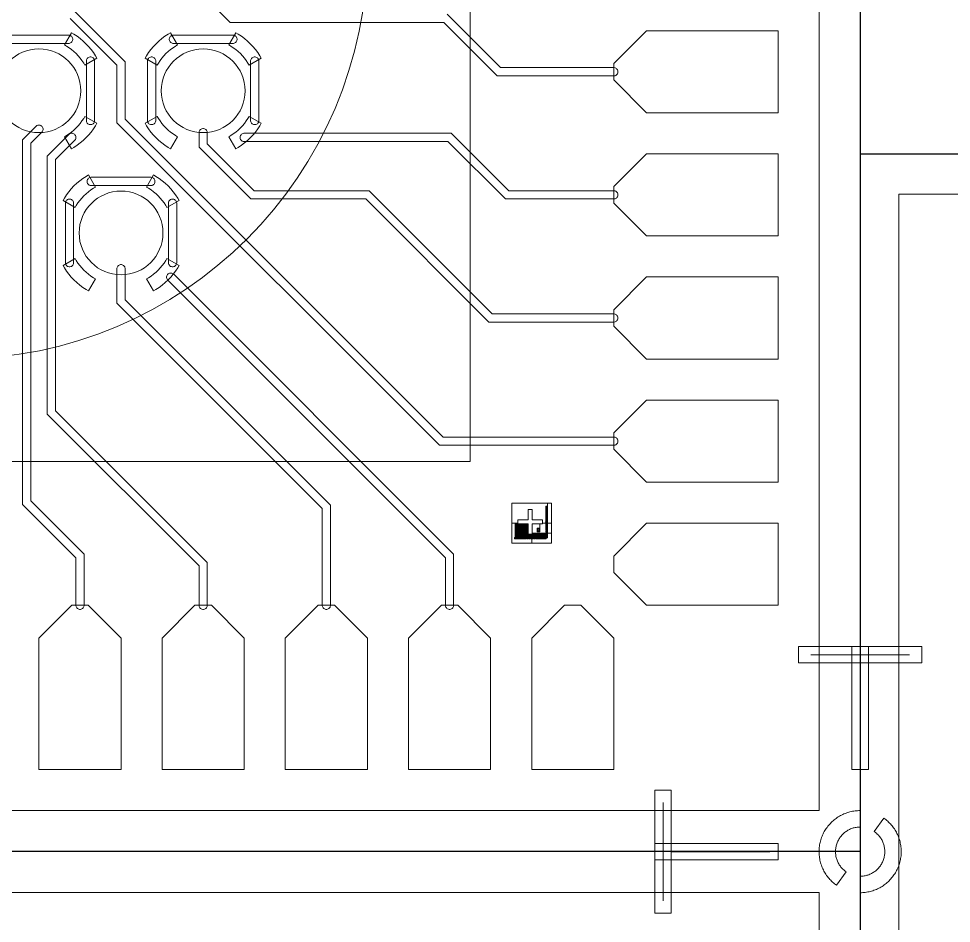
# Model space of a CAD drawing. Extents: x -17000 to 83000, y -71302 to 39000.
# Drawn here: x 55753 to 67110, y -11875 to -853 of the extents above; entities that cross this region are included whole.
import ezdxf

# ---------------------------------------------------------------- set-up
doc = ezdxf.new("R2010")
doc.units = 0
doc.layers.get('0').update_dxf_attribs({"lineweight": 25, "true_color": 0xffffff})
for name, color, linetype, lineweight, true_color in [('Alighners', 3, 'Continuous', 5, 0x00ff00), ('Boundaries', 6, 'Continuous', 5, 0xff00ff), ('Central Electrodes', 5, 'Continuous', 5, 0x0000ff), ('Connectors', 4, 'Continuous', 5, 0x00ffff), ('Dicing', 1, 'Continuous', 25, 0xff0000), ('Reference Electrodes', 30, 'Continuous', 5, 0xff7f00)]:
    doc.layers.add(name, color=color, linetype=linetype, lineweight=lineweight, true_color=true_color)

# ---------------------------------------------------------------- blocks, each defined once
blk = doc.blocks.new('T_alignment')
at = {"layer": 'Alighners'}
for points in [[(-600, 700), (600, 700)], [(0, -600), (0, 600)]]:
    blk.add_lwpolyline(points, dxfattribs=at)
blk = doc.blocks.new('Half_moon_alignment1')
at = {"layer": 'Alighners'}
for points in [[(-286.79, -409.58), (-299.5, -400.5), (-311.75, -391), (-324, -381), (-335.75, -370.75), (-347, -360), (-358, -349), (-368.75, -337.5), (-379.25, -326), (-389.25, -314), (-398.75, -301.5), (-408, -289), (-417, -276), (-425.25, -263), (-433.25, -249.5), (-441, -236), (-448, -222), (-454.75, -208), (-461, -193.5), (-466.75, -179), (-472.25, -164.5), (-477.25, -149.5), (-481.5, -134.5), (-485.5, -119.5), (-489, -104.25), (-492, -89), (-494.5, -73.5), (-496.75, -58), (-498.25, -42.5), (-499.25, -27), (-500, -11.25), (-500, 4.25), (-499.75, 20), (-498.75, 35.5), (-497.5, 51), (-495.5, 66.5), (-493.25, 82), (-490.5, 97.5), (-487.25, 112.75), (-483.5, 127.75), (-479.25, 143), (-474.5, 157.75), (-469.25, 172.5), (-463.75, 187), (-457.75, 201.5), (-451, 215.75), (-444.25, 229.75), (-436.75, 243.5), (-429, 257), (-420.75, 270.25), (-412, 283.25), (-403, 296), (-393.5, 308.5), (-383.75, 320.5), (-373.5, 332.5), (-363, 344), (-352, 355), (-340.75, 366), (-329.25, 376.5), (-317.25, 386.5), (-305, 396.25), (-292.5, 405.5), (-279.75, 414.5), (-266.5, 423), (-253.25, 431.25), (-239.75, 438.75), (-225.75, 446), (-211.75, 453), (-197.5, 459.25), (-183, 465.25), (-168.5, 470.75), (-153.75, 475.75), (-138.75, 480.5), (-123.75, 484.5), (-108.5, 488), (-93.25, 491.25), (-77.75, 494), (-62.25, 496.25), (-46.75, 497.75), (-31.25, 499), (-15.5, 499.75), (0, 500), (0, 300), (-12, 299.75), (-24, 299), (-36, 297.75), (-48, 296.25), (-59.75, 294), (-71.5, 291.25), (-83.25, 288.25), (-94.75, 284.75), (-106.25, 280.75), (-117.25, 276.25), (-128.25, 271.25), (-139, 265.75), (-149.75, 260), (-160, 253.75), (-170, 247.25), (-179.75, 240.25), (-189.25, 232.75), (-198.5, 225), (-207.5, 216.75), (-216, 208.25), (-224.25, 199.5), (-232, 190.25), (-239.5, 180.75), (-246.5, 171), (-253.25, 161), (-259.5, 150.75), (-265.25, 140.25), (-270.75, 129.5), (-275.75, 118.5), (-280.25, 107.25), (-284.25, 96), (-288, 84.5), (-291, 72.75), (-293.75, 61), (-296, 49.25), (-297.75, 37.25), (-299, 25.25), (-299.75, 13.25), (-300, 1.25), (-299.75, -10.75), (-299.25, -22.75), (-298, -34.75), (-296.25, -46.75), (-294.25, -58.75), (-291.75, -70.5), (-288.5, -82), (-285, -93.5), (-281, -105), (-276.75, -116.25), (-271.75, -127.25), (-266.5, -138), (-260.75, -148.5), (-254.5, -159), (-248, -169), (-241, -178.75), (-233.5, -188.25), (-225.75, -197.5), (-217.75, -206.5), (-209.25, -215), (-200.5, -223.25), (-191.25, -231.25), (-181.75, -238.75), (-172.07, -245.75)], [(0, -500), (0, -300), (12, -299.75), (24, -299), (36, -297.75), (48, -296.25), (59.75, -294), (71.5, -291.25), (83.25, -288.25), (94.75, -284.75), (106.25, -280.75), (117.25, -276.25), (128.25, -271.25), (139, -265.75), (149.75, -260), (160, -253.75), (170, -247.25), (179.75, -240.25), (189.25, -232.75), (198.5, -225), (207.5, -216.75), (216, -208.25), (224.25, -199.5), (232, -190.25), (239.5, -180.75), (246.5, -171), (253.25, -161), (259.5, -150.75), (265.25, -140.25), (270.75, -129.5), (275.75, -118.5), (280.25, -107.25), (284.25, -96), (288, -84.5), (291, -72.75), (293.75, -61), (296, -49.25), (297.75, -37.25), (299, -25.25), (299.75, -13.25), (300, -1.25), (299.75, 10.75), (299.25, 22.75), (298, 34.75), (296.25, 46.75), (294.25, 58.75), (291.75, 70.5), (288.5, 82), (285, 93.5), (281, 105), (276.75, 116.25), (271.75, 127.25), (266.5, 138), (260.75, 148.5), (254.5, 159), (248, 169), (241, 178.75), (233.5, 188.25), (225.75, 197.5), (217.75, 206.5), (209.25, 215), (200.5, 223.25), (191.25, 231.25), (181.75, 238.75), (172.07, 245.75), (286.79, 409.58), (299.5, 400.5), (311.75, 391), (324, 381), (335.75, 370.75), (347, 360), (358, 349), (368.75, 337.5), (379.25, 326), (389.25, 314), (398.75, 301.5), (408, 289), (417, 276), (425.25, 263), (433.25, 249.5), (441, 236), (448, 222), (454.75, 208), (461, 193.5), (466.75, 179), (472.25, 164.5), (477.25, 149.5), (481.5, 134.5), (485.5, 119.5), (489, 104.25), (492, 89), (494.5, 73.5), (496.75, 58), (498.25, 42.5), (499.25, 27), (500, 11.25), (500, -4.25), (499.75, -20), (498.75, -35.5), (497.5, -51), (495.5, -66.5), (493.25, -82), (490.5, -97.5), (487.25, -112.75), (483.5, -127.75), (479.25, -143), (474.5, -157.75), (469.25, -172.5), (463.75, -187), (457.75, -201.5), (451, -215.75), (444.25, -229.75), (436.75, -243.5), (429, -257), (420.75, -270.25), (412, -283.25), (403, -296), (393.5, -308.5), (383.75, -320.5), (373.5, -332.5), (363, -344), (352, -355), (340.75, -366), (329.25, -376.5), (317.25, -386.5), (305, -396.25), (292.5, -405.5), (279.75, -414.5), (266.5, -423), (253.25, -431.25), (239.75, -438.75), (225.75, -446), (211.75, -453), (197.5, -459.25), (183, -465.25), (168.5, -470.75), (153.75, -475.75), (138.75, -480.5), (123.75, -484.5), (108.5, -488), (93.25, -491.25), (77.75, -494), (62.25, -496.25), (46.75, -497.75), (31.25, -499), (15.5, -499.75)]]:
    blk.add_lwpolyline(points, close=True, dxfattribs=at)
blk = doc.blocks.new('BIG_photolith_alignment1')
at = {"layer": 'Alighners'}
for points in [[(-225, -17.5), (-225, 225), (210, 225), (210, 190), (190, 190), (190, 185), (210, 185), (210, 180.5), (190, 180.5), (190, 175.5), (210, 175.5), (210, 171), (190, 171), (190, 166), (210, 166), (210, 161.5), (190, 161.5), (190, 156.5), (210, 156.5), (210, 152), (190, 152), (190, 147), (210, 147), (210, 142.5), (190, 142.5), (190, 137.5), (210, 137.5), (210, 133), (190, 133), (190, 128), (210, 128), (210, 123.5), (190, 123.5), (190, 118.5), (210, 118.5), (210, 114), (190, 114), (190, 109), (210, 109), (210, 104.5), (190, 104.5), (190, 99.5), (210, 99.5), (210, 95), (190, 95), (190, 90), (210, 90), (210, 85.5), (190, 85.5), (190, 80.5), (210, 80.5), (210, 76), (190, 76), (190, 71), (210, 71), (210, 66.5), (190, 66.5), (190, 61.5), (210, 61.5), (210, 57), (190, 57), (190, 52), (210, 52), (210, 47.5), (190, 47.5), (190, 42.5), (210, 42.5), (210, 38), (190, 38), (190, 33), (210, 33), (210, 28.5), (190, 28.5), (190, 23.5), (210, 23.5), (210, 19), (190, 19), (190, 14), (210, 14), (210, 9.5), (190, 9.5), (190, 4.5), (210, 4.5), (210, 0), (185, 0), (185, -5), (210, -5), (210, -9.5), (190, -9.5), (190, -14.5), (210, -14.5), (210, 225), (260, 225), (260, -17.5), (150, -17.5), (150, 25), (25, 25), (25, 150), (-25, 150), (-25, 25), (-150, 25), (-150, -17.5)], [(-225, -260), (-225, -17.5), (-185, -17.5), (-185, -190), (-190, -190), (-190, -210), (-185, -210), (-185, -17.5), (-175.5, -17.5), (-175.5, -190), (-180.5, -190), (-180.5, -210), (-175.5, -210), (-175.5, -17.5), (-166, -17.5), (-166, -190), (-171, -190), (-171, -210), (-166, -210), (-166, -17.5), (-156.5, -17.5), (-156.5, -190), (-161.5, -190), (-161.5, -210), (-156.5, -210), (-156.5, -17.5), (-150, -17.5), (-150, -25), (-147, -25), (-147, -190), (-152, -190), (-152, -210), (-147, -210), (-147, -25), (-137.5, -25), (-137.5, -190), (-142.5, -190), (-142.5, -210), (-137.5, -210), (-137.5, -25), (-128, -25), (-128, -190), (-133, -190), (-133, -210), (-128, -210), (-128, -25), (-118.5, -25), (-118.5, -190), (-123.5, -190), (-123.5, -210), (-118.5, -210), (-118.5, -25), (-109, -25), (-109, -190), (-114, -190), (-114, -210), (-109, -210), (-109, -25), (-99.5, -25), (-99.5, -190), (-104.5, -190), (-104.5, -210), (-99.5, -210), (-99.5, -25), (-90, -25), (-90, -190), (-95, -190), (-95, -210), (-90, -210), (-90, -25), (-80.5, -25), (-80.5, -190), (-85.5, -190), (-85.5, -210), (-80.5, -210), (-80.5, -25), (-71, -25), (-71, -190), (-76, -190), (-76, -210), (-71, -210), (-71, -25), (-61.5, -25), (-61.5, -190), (-66.5, -190), (-66.5, -210), (-61.5, -210), (-61.5, -25), (-52, -25), (-52, -190), (-57, -190), (-57, -210), (-52, -210), (-52, -25), (-42.5, -25), (-42.5, -190), (-47.5, -190), (-47.5, -210), (-42.5, -210), (-42.5, -25), (-33, -25), (-33, -190), (-38, -190), (-38, -210), (-33, -210), (-33, -25), (-25, -25), (-25, -150), (-23.5, -150), (-23.5, -190), (-28.5, -190), (-28.5, -210), (-23.5, -210), (-23.5, -150), (-14, -150), (-14, -190), (-19, -190), (-19, -210), (-14, -210), (-14, -150), (-4.5, -150), (-4.5, -190), (-9.5, -190), (-9.5, -210), (-4.5, -210), (-4.5, -150), (5, -150), (5, -185), (0, -185), (0, -210), (5, -210), (5, -150), (14.5, -150), (14.5, -190), (9.5, -190), (9.5, -210), (14.5, -210), (14.5, -150), (17.5, -150), (17.5, -260)], [(25, -138.75), (25, -25), (117.5, -25), (117.5, -77.5), (82.5, -77.5), (82.5, -122.5), (117.5, -122.5), (117.5, -25), (150, -25), (150, -17.5), (210, -17.5), (210, -19), (190, -19), (190, -24), (210, -24), (210, -28.5), (190, -28.5), (190, -33.5), (210, -33.5), (210, -38), (190, -38), (190, -43), (210, -43), (210, -47.5), (190, -47.5), (190, -52.5), (210, -52.5), (210, -57), (190, -57), (190, -62), (210, -62), (210, -66.5), (190, -66.5), (190, -71.5), (210, -71.5), (210, -76), (190, -76), (190, -81), (210, -81), (210, -85.5), (190, -85.5), (190, -90.5), (210, -90.5), (210, -95), (190, -95), (190, -100), (210, -100), (210, -104.5), (190, -104.5), (190, -109.5), (210, -109.5), (210, -114), (190, -114), (190, -119), (210, -119), (210, -123.5), (190, -123.5), (190, -128.5), (210, -128.5), (210, -133), (190, -133), (190, -138), (210, -138), (210, -17.5), (260, -17.5), (260, -138.75)], [(92.5, -117.5), (92.5, -110), (95, -112.5), (105, -112.5), (107.5, -110), (107.5, -90), (105, -87.5), (95, -87.5), (92.5, -90), (92.5, -117.5), (87.5, -112.5), (87.5, -87.5), (92.5, -82.5), (107.5, -82.5), (112.5, -87.5), (112.5, -112.5), (107.5, -117.5)], [(17.5, -260), (17.5, -150), (24, -150), (24, -190), (19, -190), (19, -210), (24, -210), (24, -150), (25, -150), (25, -138.75), (33.5, -138.75), (33.5, -190), (28.5, -190), (28.5, -210), (33.5, -210), (33.5, -138.75), (43, -138.75), (43, -190), (38, -190), (38, -210), (43, -210), (43, -138.75), (52.5, -138.75), (52.5, -190), (47.5, -190), (47.5, -210), (52.5, -210), (52.5, -138.75), (62, -138.75), (62, -190), (57, -190), (57, -210), (62, -210), (62, -138.75), (71.5, -138.75), (71.5, -190), (66.5, -190), (66.5, -210), (71.5, -210), (71.5, -138.75), (81, -138.75), (81, -190), (76, -190), (76, -210), (81, -210), (81, -138.75), (90.5, -138.75), (90.5, -190), (85.5, -190), (85.5, -210), (90.5, -210), (90.5, -138.75), (100, -138.75), (100, -190), (95, -190), (95, -210), (100, -210), (100, -138.75), (109.5, -138.75), (109.5, -190), (104.5, -190), (104.5, -210), (109.5, -210), (109.5, -138.75), (119, -138.75), (119, -190), (114, -190), (114, -210), (119, -210), (119, -138.75), (128.5, -138.75), (128.5, -190), (123.5, -190), (123.5, -210), (128.5, -210), (128.5, -138.75), (138, -138.75), (138, -190), (133, -190), (133, -210), (138, -210), (138, -138.75), (147.5, -138.75), (147.5, -190), (142.5, -190), (142.5, -210), (147.5, -210), (147.5, -138.75), (157, -138.75), (157, -190), (152, -190), (152, -210), (157, -210), (157, -138.75), (166.5, -138.75), (166.5, -190), (161.5, -190), (161.5, -210), (166.5, -210), (166.5, -138.75), (176, -138.75), (176, -190), (171, -190), (171, -210), (176, -210), (176, -138.75), (185.5, -138.75), (185.5, -190), (180.5, -190), (180.5, -210), (185.5, -210), (185.5, -138.75), (210, -138.75), (210, -142.5), (190, -142.5), (190, -147.5), (210, -147.5), (210, -152), (190, -152), (190, -157), (210, -157), (210, -161.5), (190, -161.5), (190, -166.5), (210, -166.5), (210, -171), (190, -171), (190, -176), (210, -176), (210, -180.5), (190, -180.5), (190, -185.5), (210, -185.5), (210, -190), (190, -190), (190, -210), (195, -210), (195, -195), (210, -195), (210, -138.75), (260, -138.75), (260, -260)]]:
    blk.add_lwpolyline(points, close=True, dxfattribs=at)

msp = doc.modelspace()

# ---------------------------------------------------------------- linework, layer by layer
at = {"layer": 'Alighners'}
for points in [[(65899.865, -10001.916), (65899.865, -8701.916), (65249.865, -8701.916), (65249.865, -8501.916), (66749.865, -8501.916), (66749.865, -8701.916), (66099.865, -8701.916), (66099.865, -10001.916)], [(63499.865, -11751.916), (63499.865, -10251.916), (63699.865, -10251.916), (63699.865, -10901.916), (64999.865, -10901.916), (64999.865, -11101.916), (63699.865, -11101.916), (63699.865, -11751.916)]]:
    msp.add_lwpolyline(points, close=True, dxfattribs=at)
for points in [[(65249.865, -8501.916), (65249.865, -8701.916)], [(66749.865, -8501.916), (65249.865, -8501.916)], [(66099.865, -8501.916), (65899.865, -8501.916)], [(65899.865, -8501.916), (65899.865, -10001.916)], [(66099.865, -10001.916), (66099.865, -8501.916)], [(66749.865, -8701.916), (66749.865, -8501.916)], [(65249.865, -8701.916), (66749.865, -8701.916)], [(65899.865, -10001.916), (66099.865, -10001.916)], [(63499.865, -10251.916), (63499.865, -11751.916)], [(63699.865, -10251.916), (63499.865, -10251.916)], [(63699.865, -11751.916), (63699.865, -10251.916)], [(63499.865, -10901.916), (63499.865, -11101.916)], [(64999.865, -10901.916), (63499.865, -10901.916)], [(64999.865, -11101.916), (64999.865, -10901.916)], [(63499.865, -11101.916), (64999.865, -11101.916)], [(63499.865, -11751.916), (63699.865, -11751.916)]]:
    msp.add_lwpolyline(points, dxfattribs=at)
at = {"layer": 'Boundaries'}
for points in [[(65500, -10500), (65500, 10500)], [(61250, -6250), (61250, 6250)], [(66470.244, -2990.361), (66470.244, -18990.361)], [(78470.244, -2990.361), (66470.244, -2990.361)], [(48750, -6250), (61250, -6250)], [(44500, -10500), (65500, -10500)], [(65500, -11500), (44500, -11500)], [(65500, -32500), (65500, -11500)]]:
    msp.add_lwpolyline(points, dxfattribs=at)
for centre, radius in [((33000, -11000), 50000), ((33000, -11000), 47500), ((55000, 0), 5000)]:
    msp.add_circle(centre, radius, dxfattribs=at)
at = {"layer": 'Central Electrodes'}
for points in [[(63400, -2000), (63000, -1600), (63000, -1400), (63400, -1000), (65000, -1000), (65000, -2000)], [(63400, -3500), (63000, -3100), (63000, -2900), (63400, -2500), (65000, -2500), (65000, -3500)], [(63400, -5000), (63000, -4600), (63000, -4400), (63400, -4000), (65000, -4000), (65000, -5000)], [(63400, -6500), (63000, -6100), (63000, -5900), (63400, -5500), (65000, -5500), (65000, -6500)], [(63400, -8000), (63000, -7600), (63000, -7400), (63400, -7000), (65000, -7000), (65000, -8000)], [(56000, -10000), (56000, -8400), (56400, -8000), (56600, -8000), (57000, -8400), (57000, -10000)], [(57500, -10000), (57500, -8400), (57900, -8000), (58100, -8000), (58500, -8400), (58500, -10000)], [(59000, -10000), (59000, -8400), (59400, -8000), (59600, -8000), (60000, -8400), (60000, -10000)], [(60500, -10000), (60500, -8400), (60900, -8000), (61100, -8000), (61500, -8400), (61500, -10000)], [(62000, -10000), (62000, -8400), (62400, -8000), (62600, -8000), (63000, -8400), (63000, -10000)]]:
    msp.add_lwpolyline(points, close=True, dxfattribs=at)
for centre in [(56000, -1732.051), (58000, -1732.051), (57000, -3464.101)]:
    msp.add_circle(centre, 510.252, dxfattribs=at)
at = {"layer": 'Connectors'}
for points in [[(60970.71, -800), (61620.71, -1450), (63004.925, -1450), (63014.584, -1451.921), (63023.684, -1455.691), (63031.873, -1461.162), (63038.838, -1468.127), (63044.309, -1476.316), (63048.079, -1485.416), (63050, -1495.075), (63050, -1504.925), (63048.079, -1514.584), (63044.309, -1523.684), (63038.838, -1531.873), (63031.873, -1538.838), (63023.684, -1544.309), (63014.584, -1548.079), (63004.925, -1550), (61579.29, -1550), (60929.29, -900), (58329.29, -900), (57461.163, -31.873)], [(56420.71, -750), (57050, -1379.29), (57050, -2079.29), (60920.71, -5950), (63004.925, -5950), (63014.584, -5951.921), (63023.684, -5955.691), (63031.873, -5961.162), (63038.838, -5968.127), (63044.309, -5976.316), (63048.079, -5985.416), (63050, -5995.075), (63050, -6004.925), (63048.079, -6014.584), (63044.309, -6023.684), (63038.838, -6031.873), (63031.873, -6038.838), (63023.684, -6044.309), (63014.584, -6048.079), (63004.925, -6050), (60879.29, -6050), (56950, -2120.71), (56950, -1420.71), (56379.29, -850)], [(55632.575, -1054.182), (56367.425, -1054.182), (56377.084, -1056.103), (56386.184, -1059.873), (56394.373, -1065.344), (56401.338, -1072.309), (56406.809, -1080.498), (56410.579, -1089.598), (56412.5, -1099.257), (56412.5, -1109.107), (56410.579, -1118.766), (56406.809, -1127.866), (56401.338, -1136.055), (56394.373, -1143.02), (56386.184, -1148.491), (56377.084, -1152.261), (56367.425, -1154.182), (55632.575, -1154.182)]]:
    msp.add_lwpolyline(points, dxfattribs=at)
for points in [[(57632.575, -1154.182), (57622.916, -1152.261), (57613.816, -1148.491), (57605.627, -1143.02), (57598.662, -1136.055), (57593.191, -1127.866), (57589.421, -1118.766), (57587.5, -1109.107), (57587.5, -1099.257), (57589.421, -1089.598), (57593.191, -1080.498), (57598.662, -1072.309), (57605.627, -1065.344), (57613.816, -1059.873), (57622.916, -1056.103), (57632.575, -1054.182), (58367.425, -1054.182), (58377.084, -1056.103), (58386.184, -1059.873), (58394.373, -1065.344), (58401.338, -1072.309), (58406.809, -1080.498), (58410.579, -1089.598), (58412.5, -1099.257), (58412.5, -1109.107), (58410.579, -1118.766), (58406.809, -1127.866), (58401.338, -1136.055), (58394.373, -1143.02), (58386.184, -1148.491), (58377.084, -1152.261), (58367.425, -1154.182)], [(56622.943, -2144.551), (56613.284, -2142.63), (56604.184, -2138.86), (56595.995, -2133.389), (56589.03, -2126.424), (56583.559, -2118.235), (56579.789, -2109.135), (56577.868, -2099.476), (56577.868, -1364.626), (56579.789, -1354.967), (56583.559, -1345.867), (56589.03, -1337.678), (56595.995, -1330.713), (56604.184, -1325.242), (56613.284, -1321.472), (56622.943, -1319.551), (56632.793, -1319.551), (56642.452, -1321.472), (56651.552, -1325.242), (56659.741, -1330.713), (56666.706, -1337.678), (56672.177, -1345.867), (56675.947, -1354.967), (56677.868, -1364.626), (56677.868, -2099.476), (56675.947, -2109.135), (56672.177, -2118.235), (56666.706, -2126.424), (56659.741, -2133.389), (56651.552, -2138.86), (56642.452, -2142.63), (56632.793, -2144.551)], [(57367.207, -2144.551), (57357.548, -2142.63), (57348.448, -2138.86), (57340.259, -2133.389), (57333.294, -2126.424), (57327.823, -2118.235), (57324.053, -2109.135), (57322.132, -2099.476), (57322.132, -1364.626), (57324.053, -1354.967), (57327.823, -1345.867), (57333.294, -1337.678), (57340.259, -1330.713), (57348.448, -1325.242), (57357.548, -1321.472), (57367.207, -1319.551), (57377.057, -1319.551), (57386.716, -1321.472), (57395.816, -1325.242), (57404.005, -1330.713), (57410.97, -1337.678), (57416.441, -1345.867), (57420.211, -1354.967), (57422.132, -1364.626), (57422.132, -2099.476), (57420.211, -2109.135), (57416.441, -2118.235), (57410.97, -2126.424), (57404.005, -2133.389), (57395.816, -2138.86), (57386.716, -2142.63), (57377.057, -2144.551)], [(58622.943, -2144.551), (58613.284, -2142.63), (58604.184, -2138.86), (58595.995, -2133.389), (58589.03, -2126.424), (58583.559, -2118.235), (58579.789, -2109.135), (58577.868, -2099.476), (58577.868, -1364.626), (58579.789, -1354.967), (58583.559, -1345.867), (58589.03, -1337.678), (58595.995, -1330.713), (58604.184, -1325.242), (58613.284, -1321.472), (58622.943, -1319.551), (58632.793, -1319.551), (58642.452, -1321.472), (58651.552, -1325.242), (58659.741, -1330.713), (58666.706, -1337.678), (58672.177, -1345.867), (58675.947, -1354.967), (58677.868, -1364.626), (58677.868, -2099.476), (58675.947, -2109.135), (58672.177, -2118.235), (58666.706, -2126.424), (58659.741, -2133.389), (58651.552, -2138.86), (58642.452, -2142.63), (58632.793, -2144.551)], [(56495.075, -8050), (56485.416, -8048.079), (56476.316, -8044.309), (56468.127, -8038.838), (56461.162, -8031.873), (56455.691, -8023.684), (56451.921, -8014.584), (56450, -8004.925), (56450, -7420.71), (55800, -6770.71), (55800, -2329.29), (55968.127, -2161.163), (55976.316, -2155.691), (55985.416, -2151.922), (55995.076, -2150), (56004.925, -2150), (56014.585, -2151.922), (56023.684, -2155.691), (56031.873, -2161.162), (56038.838, -2168.127), (56044.309, -2176.316), (56048.078, -2185.415), (56050, -2195.075), (56050, -2204.924), (56048.078, -2214.584), (56044.309, -2223.684), (56038.837, -2231.873), (55900, -2370.71), (55900, -6729.29), (56550, -7379.29), (56550, -8004.925), (56548.079, -8014.584), (56544.309, -8023.684), (56538.838, -8031.873), (56531.873, -8038.838), (56523.684, -8044.309), (56514.584, -8048.079), (56504.925, -8050)], [(57995.075, -8050), (57985.416, -8048.079), (57976.316, -8044.309), (57968.127, -8038.838), (57961.162, -8031.873), (57955.691, -8023.684), (57951.921, -8014.584), (57950, -8004.925), (57950, -7520.71), (56100, -5670.71), (56100, -2529.29), (56368.127, -2261.163), (56376.316, -2255.691), (56385.416, -2251.922), (56395.076, -2250), (56404.925, -2250), (56414.585, -2251.922), (56423.684, -2255.691), (56431.873, -2261.162), (56438.838, -2268.127), (56444.309, -2276.316), (56448.078, -2285.415), (56450, -2295.075), (56450, -2304.924), (56448.078, -2314.584), (56444.309, -2323.684), (56438.837, -2331.873), (56200, -2570.71), (56200, -5629.29), (58050, -7479.29), (58050, -8004.925), (58048.079, -8014.584), (58044.309, -8023.684), (58038.838, -8031.873), (58031.873, -8038.838), (58023.684, -8044.309), (58014.584, -8048.079), (58004.925, -8050)], [(61479.29, -4550), (59979.29, -3050), (58579.29, -3050), (57950, -2420.71), (57950, -2237.378), (57951.921, -2227.719), (57955.691, -2218.619), (57961.162, -2210.43), (57968.127, -2203.465), (57976.316, -2197.994), (57985.416, -2194.224), (57995.075, -2192.303), (58004.925, -2192.303), (58014.584, -2194.224), (58023.684, -2197.994), (58031.873, -2203.465), (58038.838, -2210.43), (58044.309, -2218.619), (58048.079, -2227.719), (58050, -2237.378), (58050, -2379.29), (58620.71, -2950), (60020.71, -2950), (61520.71, -4450), (63004.925, -4450), (63014.584, -4451.921), (63023.684, -4455.691), (63031.873, -4461.162), (63038.838, -4468.127), (63044.309, -4476.316), (63048.079, -4485.416), (63050, -4495.075), (63050, -4504.925), (63048.079, -4514.584), (63044.309, -4523.684), (63038.838, -4531.873), (63031.873, -4538.838), (63023.684, -4544.309), (63014.584, -4548.079), (63004.925, -4550)], [(61679.29, -3050), (60979.29, -2350), (58495.075, -2350), (58485.416, -2348.079), (58476.316, -2344.309), (58468.127, -2338.838), (58461.162, -2331.873), (58455.691, -2323.684), (58451.921, -2314.584), (58450, -2304.925), (58450, -2295.075), (58451.921, -2285.416), (58455.691, -2276.316), (58461.162, -2268.127), (58468.127, -2261.162), (58476.316, -2255.691), (58485.416, -2251.921), (58495.075, -2250), (61020.71, -2250), (61720.71, -2950), (63004.925, -2950), (63014.584, -2951.921), (63023.684, -2955.691), (63031.873, -2961.162), (63038.838, -2968.127), (63044.309, -2976.316), (63048.079, -2985.416), (63050, -2995.075), (63050, -3004.925), (63048.079, -3014.584), (63044.309, -3023.684), (63038.838, -3031.873), (63031.873, -3038.838), (63023.684, -3044.309), (63014.584, -3048.079), (63004.925, -3050)], [(56632.575, -2886.233), (56622.916, -2884.312), (56613.816, -2880.542), (56605.627, -2875.071), (56598.662, -2868.106), (56593.191, -2859.917), (56589.421, -2850.817), (56587.5, -2841.158), (56587.5, -2831.308), (56589.421, -2821.649), (56593.191, -2812.549), (56598.662, -2804.36), (56605.627, -2797.395), (56613.816, -2791.924), (56622.916, -2788.154), (56632.575, -2786.233), (57367.425, -2786.233), (57377.084, -2788.154), (57386.184, -2791.924), (57394.373, -2797.395), (57401.338, -2804.36), (57406.809, -2812.549), (57410.579, -2821.649), (57412.5, -2831.308), (57412.5, -2841.158), (57410.579, -2850.817), (57406.809, -2859.917), (57401.338, -2868.106), (57394.373, -2875.071), (57386.184, -2880.542), (57377.084, -2884.312), (57367.425, -2886.233)], [(56367.207, -3876.602), (56357.548, -3874.681), (56348.448, -3870.911), (56340.259, -3865.44), (56333.294, -3858.475), (56327.823, -3850.286), (56324.053, -3841.186), (56322.132, -3831.527), (56322.132, -3096.677), (56324.053, -3087.018), (56327.823, -3077.918), (56333.294, -3069.729), (56340.259, -3062.764), (56348.448, -3057.293), (56357.548, -3053.523), (56367.207, -3051.602), (56377.057, -3051.602), (56386.716, -3053.523), (56395.816, -3057.293), (56404.005, -3062.764), (56410.97, -3069.729), (56416.441, -3077.918), (56420.211, -3087.018), (56422.132, -3096.677), (56422.132, -3831.527), (56420.211, -3841.186), (56416.441, -3850.286), (56410.97, -3858.475), (56404.005, -3865.44), (56395.816, -3870.911), (56386.716, -3874.681), (56377.057, -3876.602)], [(57622.943, -3876.602), (57613.284, -3874.681), (57604.184, -3870.911), (57595.995, -3865.44), (57589.03, -3858.475), (57583.559, -3850.286), (57579.789, -3841.186), (57577.868, -3831.527), (57577.868, -3096.677), (57579.789, -3087.018), (57583.559, -3077.918), (57589.03, -3069.729), (57595.995, -3062.764), (57604.184, -3057.293), (57613.284, -3053.523), (57622.943, -3051.602), (57632.793, -3051.602), (57642.452, -3053.523), (57651.552, -3057.293), (57659.741, -3062.764), (57666.706, -3069.729), (57672.177, -3077.918), (57675.947, -3087.018), (57677.868, -3096.677), (57677.868, -3831.527), (57675.947, -3841.186), (57672.177, -3850.286), (57666.706, -3858.475), (57659.741, -3865.44), (57651.552, -3870.911), (57642.452, -3874.681), (57632.793, -3876.602)], [(59495.075, -8050), (59485.416, -8048.079), (59476.316, -8044.309), (59468.127, -8038.838), (59461.162, -8031.873), (59455.691, -8023.684), (59451.921, -8014.584), (59450, -8004.925), (59450, -6820.71), (56950, -4320.71), (56950, -3895.075), (56951.921, -3885.416), (56955.691, -3876.316), (56961.162, -3868.127), (56968.127, -3861.162), (56976.316, -3855.691), (56985.416, -3851.921), (56995.075, -3850), (57004.925, -3850), (57014.584, -3851.921), (57023.684, -3855.691), (57031.873, -3861.162), (57038.838, -3868.127), (57044.309, -3876.316), (57048.079, -3885.416), (57050, -3895.075), (57050, -4279.29), (59550, -6779.29), (59550, -8004.925), (59548.079, -8014.584), (59544.309, -8023.684), (59538.838, -8031.873), (59531.873, -8038.838), (59523.684, -8044.309), (59514.584, -8048.079), (59504.925, -8050)], [(60995.075, -8050), (60985.416, -8048.079), (60976.316, -8044.309), (60968.127, -8038.838), (60961.162, -8031.873), (60955.691, -8023.684), (60951.921, -8014.584), (60950, -8004.925), (60950, -7420.7), (57566.497, -4034.673), (57561.028, -4026.481), (57557.262, -4017.381), (57555.344, -4007.72), (57555.348, -3997.871), (57557.273, -3988.212), (57561.045, -3979.114), (57566.52, -3970.926), (57573.487, -3963.965), (57581.679, -3958.496), (57590.779, -3954.73), (57600.44, -3952.812), (57610.289, -3952.816), (57619.948, -3954.741), (57629.046, -3958.513), (57637.234, -3963.988), (61050, -7379.3), (61050, -8004.925), (61048.079, -8014.584), (61044.309, -8023.684), (61038.838, -8031.873), (61031.873, -8038.838), (61023.684, -8044.309), (61014.584, -8048.079), (61004.925, -8050)]]:
    msp.add_lwpolyline(points, close=True, dxfattribs=at)
at = {"layer": 'Dicing'}
for p, q in [((66000, 39000), (66000, -61000)), ((66000, -2500), (83000, -2500)), ((66000, -11000), (0, -11000))]:
    msp.add_line(p, q, dxfattribs=at)
at = {"layer": 'Reference Electrodes'}
for points in [[(56559.257, -1420.711), (56544.945, -1395.923), (56524.48, -1364.807), (56502.238, -1334.931), (56478.299, -1306.402), (56452.74, -1279.311), (56425.649, -1253.752), (56397.121, -1229.814), (56367.243, -1207.572), (56336.127, -1187.106), (56311.34, -1172.794), (56396.34, -1025.57), (56425.41, -1042.354), (56464.794, -1068.258), (56502.602, -1096.405), (56538.713, -1126.705), (56572.999, -1159.052), (56605.346, -1193.338), (56635.646, -1229.448), (56663.794, -1267.256), (56689.697, -1306.64), (56706.48, -1335.711)], [(57440.743, -1420.711), (57293.52, -1335.711), (57310.303, -1306.64), (57336.206, -1267.256), (57364.354, -1229.448), (57394.654, -1193.338), (57427.001, -1159.052), (57461.287, -1126.705), (57497.398, -1096.405), (57535.206, -1068.258), (57574.59, -1042.354), (57603.66, -1025.57), (57688.66, -1172.794), (57663.873, -1187.106), (57632.757, -1207.572), (57602.879, -1229.814), (57574.351, -1253.752), (57547.26, -1279.311), (57521.701, -1306.402), (57497.762, -1334.931), (57475.52, -1364.807), (57455.055, -1395.923)], [(58559.257, -1420.711), (58544.945, -1395.923), (58524.48, -1364.807), (58502.238, -1334.931), (58478.299, -1306.402), (58452.74, -1279.311), (58425.649, -1253.752), (58397.121, -1229.814), (58367.243, -1207.572), (58336.127, -1187.106), (58311.34, -1172.794), (58396.34, -1025.57), (58425.41, -1042.354), (58464.794, -1068.258), (58502.602, -1096.405), (58538.713, -1126.705), (58572.999, -1159.052), (58605.346, -1193.338), (58635.646, -1229.448), (58663.794, -1267.256), (58689.697, -1306.64), (58706.48, -1335.711)], [(56396.34, -2438.531), (56311.34, -2291.306), (56336.127, -2276.996), (56367.243, -2256.53), (56397.121, -2234.288), (56425.649, -2210.35), (56452.74, -2184.791), (56478.299, -2157.7), (56502.237, -2129.172), (56524.479, -2099.294), (56544.945, -2068.178), (56559.257, -2043.391), (56706.48, -2128.391), (56689.697, -2157.462), (56663.793, -2196.845), (56635.646, -2234.653), (56605.346, -2270.764), (56572.999, -2305.05), (56538.713, -2337.397), (56502.602, -2367.697), (56464.794, -2395.844), (56425.409, -2421.748)], [(57603.66, -2438.531), (57574.591, -2421.748), (57535.206, -2395.844), (57497.398, -2367.697), (57461.287, -2337.397), (57427.001, -2305.05), (57394.654, -2270.764), (57364.354, -2234.653), (57336.207, -2196.845), (57310.303, -2157.462), (57293.52, -2128.391), (57440.743, -2043.391), (57455.055, -2068.178), (57475.521, -2099.294), (57497.763, -2129.172), (57521.701, -2157.7), (57547.26, -2184.791), (57574.351, -2210.35), (57602.879, -2234.288), (57632.757, -2256.53), (57663.873, -2276.996), (57688.66, -2291.306)], [(58396.34, -2438.531), (58311.34, -2291.306), (58336.127, -2276.996), (58367.243, -2256.53), (58397.121, -2234.288), (58425.649, -2210.35), (58452.74, -2184.791), (58478.299, -2157.7), (58502.237, -2129.172), (58524.479, -2099.294), (58544.945, -2068.178), (58559.257, -2043.391), (58706.48, -2128.391), (58689.697, -2157.462), (58663.793, -2196.845), (58635.646, -2234.653), (58605.346, -2270.764), (58572.999, -2305.05), (58538.713, -2337.397), (58502.602, -2367.697), (58464.794, -2395.844), (58425.409, -2421.748)], [(56440.743, -3152.762), (56293.52, -3067.762), (56310.303, -3038.691), (56336.206, -2999.307), (56364.354, -2961.499), (56394.654, -2925.389), (56427.001, -2891.103), (56461.287, -2858.756), (56497.399, -2828.454), (56535.206, -2800.309), (56574.59, -2774.405), (56603.66, -2757.621), (56688.66, -2904.845), (56663.874, -2919.156), (56632.756, -2939.622), (56602.88, -2961.864), (56574.351, -2985.803), (56547.26, -3011.362), (56521.701, -3038.452), (56497.762, -3066.982), (56475.521, -3096.857), (56455.055, -3127.974)], [(57559.257, -3152.762), (57544.945, -3127.974), (57524.479, -3096.857), (57502.238, -3066.982), (57478.299, -3038.452), (57452.74, -3011.362), (57425.649, -2985.803), (57397.12, -2961.864), (57367.244, -2939.622), (57336.126, -2919.156), (57311.34, -2904.845), (57396.34, -2757.621), (57425.41, -2774.404), (57464.794, -2800.309), (57502.601, -2828.454), (57538.713, -2858.756), (57572.999, -2891.103), (57605.346, -2925.389), (57635.646, -2961.499), (57663.794, -2999.307), (57689.697, -3038.691), (57706.48, -3067.762)], [(56603.66, -4170.582), (56574.591, -4153.799), (56535.206, -4127.895), (56497.398, -4099.748), (56461.287, -4069.448), (56427.001, -4037.1), (56394.654, -4002.814), (56364.354, -3966.704), (56336.207, -3928.896), (56310.303, -3889.513), (56293.52, -3860.442), (56440.743, -3775.442), (56455.055, -3800.229), (56475.521, -3831.345), (56497.762, -3861.221), (56521.701, -3889.751), (56547.26, -3916.842), (56574.35, -3942.399), (56602.88, -3966.34), (56632.757, -3988.581), (56663.873, -4009.047), (56688.66, -4023.357)], [(57396.34, -4170.582), (57311.34, -4023.357), (57336.127, -4009.047), (57367.243, -3988.581), (57397.12, -3966.34), (57425.65, -3942.399), (57452.74, -3916.842), (57478.299, -3889.751), (57502.238, -3861.221), (57524.479, -3831.345), (57544.945, -3800.229), (57559.257, -3775.442), (57706.48, -3860.442), (57689.697, -3889.513), (57663.793, -3928.896), (57635.646, -3966.704), (57605.346, -4002.814), (57572.999, -4037.1), (57538.713, -4069.448), (57502.602, -4099.748), (57464.794, -4127.895), (57425.409, -4153.799)]]:
    msp.add_lwpolyline(points, close=True, dxfattribs=at)

# ---------------------------------------------------------------- block references
for name, p in [('BIG_photolith_alignment1', (61982.5, -6982.5)), ('T_alignment', (65999.865, -9301.916)), ('Half_moon_alignment1', (65999.594, -11001.466))]:
    msp.add_blockref(name, p)
at = {"rotation": 90}
msp.add_blockref('T_alignment', (64299.865, -11001.916), dxfattribs=at)

doc.saveas('drawing.dxf')
